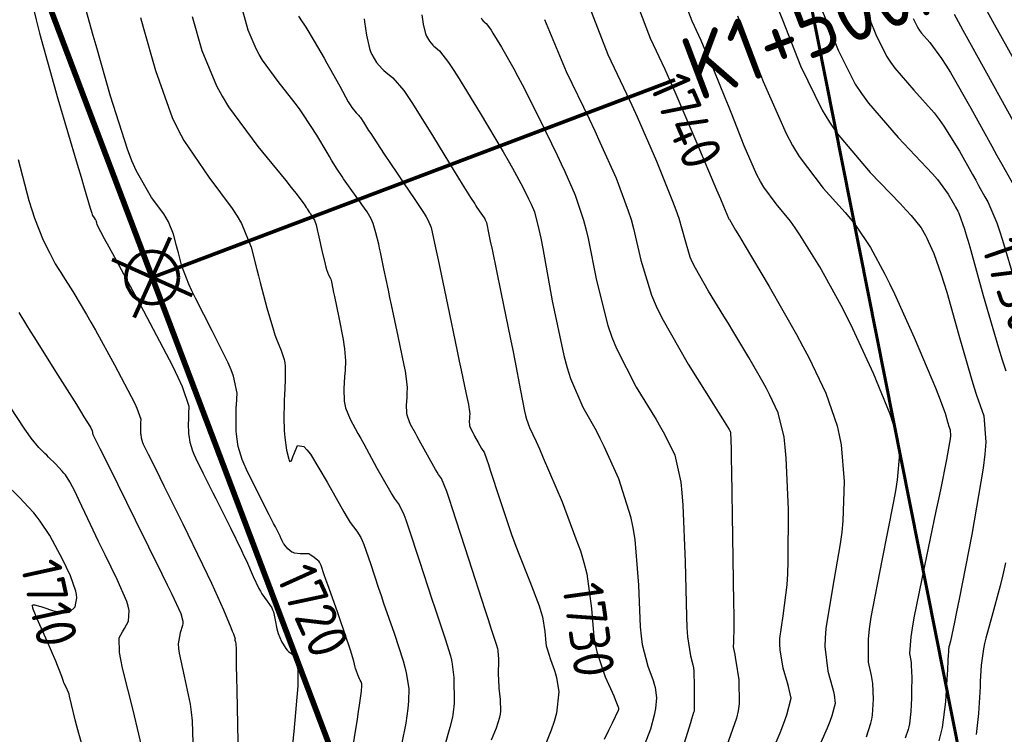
# Model space of a CAD drawing. Header units: millimetres. Extents: x 837475 to 838477, y 1189012 to 1191015.
# Drawn here: x 837693.6 to 837785.9, y 1189911.8 to 1189978.8 of the extents above; entities that cross this region are included whole.
import ezdxf

# ---------------------------------------------------------------- set-up
doc = ezdxf.new("R2010")
doc.units = ezdxf.units.MM
doc.header["$LTSCALE"] = 0.3
doc.linetypes.add('ACAD_ISO03W100', pattern=[30, 12, -18])
for name, color, linetype, lineweight in [('Abscisado 100m', 250, 'Continuous', 50), ('Absicisado Pto Obligatorio', 250, 'Continuous', 50), ('CORREDORVIA', 94, 'Continuous', 40), ('VIA_Curvas', 250, 'Continuous', 80)]:
    doc.layers.add(name, color=color, linetype=linetype, lineweight=lineweight)
for name, color, linetype, lineweight, true_color in [('COTAS 10', 7, 'Continuous', 9, 0x6e3e2d), ('COTAS INT', 7, 'Continuous', 5, 0x9fa19f), ('Linea_Tendencia', 7, 'ACAD_ISO03W100', 30, 0xef3939)]:
    doc.layers.add(name, color=color, linetype=linetype, lineweight=lineweight, true_color=true_color)
doc.styles.get("Standard").update_dxf_attribs({"font": 'isocp2.shx', "bigfont": '@extfont2.shx'})

msp = doc.modelspace()

# ---------------------------------------------------------------- linework, layer by layer
at = {"layer": 'Abscisado 100m'}
msp.add_line((837706.011, 1189954.613, 1705.277), (837754.992, 1189973.144, 1705.277), dxfattribs=at)
at = {"layer": 'Absicisado Pto Obligatorio'}
for p, q in [((837704.322, 1189950.867, 1705.277), (837707.701, 1189958.36, 1705.277)), ((837702.265, 1189956.303, 1705.277), (837709.758, 1189952.923, 1705.277))]:
    msp.add_line(p, q, dxfattribs=at)
msp.add_circle((837706.011, 1189954.613, 1705.277), 2.466, dxfattribs=at)
at = {"layer": 'CORREDORVIA'}
msp.add_lwpolyline([(838157.033, 1190996.193), (838237.174, 1190821.339), (838237.001, 1190602.875), (838240.031, 1190437.198), (838223.537, 1190366.272), (838184.199, 1189898.277), (837734.304, 1190149.151), (837849.078, 1189569.699), (837751.159, 1189231.384), (837593.191, 1189234.399), (837695.481, 1189679.225), (837660.573, 1189835.358), (837597.737, 1190012.464), (837490.666, 1190492.599), (837964.301, 1190234.408), (838010.155, 1190346.41), (837974.613, 1190516.877), (837969.419, 1190653.334), (837963.574, 1190795.982), (837910.676, 1191000.965)], close=True, dxfattribs=at)
at = {"layer": 'COTAS 10'}
for points in [[(837772.766, 1189980.024), (837773.826, 1189977.412), (837774.851, 1189975.376), (837775.221, 1189974.81), (837775.628, 1189974.242), (837777.412, 1189972.181), (837779.301, 1189970.044), (837779.776, 1189969.429), (837780.229, 1189968.804), (837781.691, 1189966.46), (837782.902, 1189964.263), (837783.198, 1189963.729), (837783.475, 1189963.228), (837784.066, 1189962.171), (837784.334, 1189961.691), (837785.175, 1189959.74), (837785.442, 1189958.978), (837785.724, 1189958.12), (837786.864, 1189954.222)], [(837724.703, 1189909.737), (837725.245, 1189913.181), (837725.354, 1189913.891), (837725.445, 1189914.496), (837725.624, 1189915.798), (837725.66, 1189916.306), (837725.66, 1189916.41), (837725.655, 1189916.497), (837725.604, 1189916.677), (837725.506, 1189916.822), (837725.473, 1189916.887), (837725.437, 1189916.963), (837725.284, 1189917.326), (837725.123, 1189917.786), (837725.081, 1189917.922), (837725.041, 1189918.063), (837724.908, 1189918.604), (837724.596, 1189919.66), (837724.443, 1189920.126), (837724.261, 1189920.666), (837723.366, 1189923.242), (837722.473, 1189925.773), (837722.293, 1189926.285), (837722.143, 1189926.716), (837721.844, 1189927.588), (837721.681, 1189927.909), (837721.616, 1189927.992), (837721.543, 1189928.072), (837721.208, 1189928.341), (837720.893, 1189928.546), (837720.832, 1189928.587), (837720.782, 1189928.621), (837720.699, 1189928.684), (837720.691, 1189928.696), (837720.689, 1189928.698), (837720.687, 1189928.699), (837720.684, 1189928.698), (837720.679, 1189928.694), (837720.677, 1189928.693), (837720.537, 1189928.693), (837720.463, 1189928.692), (837720.371, 1189928.691), (837719.894, 1189928.685), (837719.357, 1189928.752), (837719.226, 1189928.797), (837719.103, 1189928.854), (837718.726, 1189929.156), (837718.445, 1189929.502), (837718.383, 1189929.587), (837718.328, 1189929.667), (837718.189, 1189929.918), (837718.074, 1189930.176), (837718.035, 1189930.26), (837717.992, 1189930.35), (837717.81, 1189930.724), (837717.561, 1189931.219), (837717.397, 1189931.541), (837717.208, 1189931.912), (837716.987, 1189932.344), (837715.92, 1189934.427), (837714.86, 1189936.606), (837714.644, 1189937.1), (837714.46, 1189937.546), (837714.075, 1189938.76), (837713.942, 1189939.672), (837713.917, 1189939.927), (837713.898, 1189940.183), (837713.871, 1189941.119), (837713.889, 1189942.097), (837713.898, 1189942.381), (837713.909, 1189942.669), (837713.962, 1189943.755), (837713.646, 1189945.336), (837713.424, 1189945.937), (837713.143, 1189946.608), (837711.644, 1189949.618), (837710.064, 1189952.659), (837709.733, 1189953.35), (837709.448, 1189953.974), (837708.802, 1189955.682), (837708.473, 1189956.917), (837708.387, 1189957.243), (837708.304, 1189957.562), (837708.024, 1189958.658), (837707.545, 1189959.826), (837707.337, 1189960.191), (837707.095, 1189960.573), (837705.948, 1189962.105), (837704.53, 1189964.568), (837704.118, 1189965.539), (837703.697, 1189966.634), (837702.105, 1189971.631), (837700.757, 1189976.381), (837700.489, 1189977.321), (837700.268, 1189978.098), (837699.853, 1189979.55)], [(837751.674, 1189979.687), (837752.536, 1189977.461), (837752.687, 1189977.069), (837754.05, 1189974.159), (837754.507, 1189973.136), (837755, 1189972.019), (837757.069, 1189967.201), (837758.92, 1189962.818), (837759.276, 1189961.975), (837759.564, 1189961.293), (837760.037, 1189960.169), (837760.066, 1189960.104), (837760.074, 1189960.088), (837760.081, 1189960.075), (837760.11, 1189960.037), (837760.698, 1189959.057), (837761.059, 1189958.45), (837761.506, 1189957.696), (837763.834, 1189953.761), (837766.409, 1189949.256), (837767.011, 1189948.142), (837767.565, 1189947.087), (837769.163, 1189943.761), (837770.207, 1189940.698), (837770.411, 1189939.809), (837770.579, 1189938.901), (837770.875, 1189935.473), (837770.742, 1189931.783), (837770.638, 1189930.71), (837770.505, 1189929.615), (837769.784, 1189925.473), (837769.16, 1189921.672), (837769.089, 1189920.791), (837769.061, 1189919.984), (837769.328, 1189917.691), (837769.774, 1189916.124), (837769.86, 1189915.776), (837769.929, 1189915.464), (837770.04, 1189914.648), (837769.725, 1189913.489), (837769.525, 1189912.961), (837769.276, 1189912.343), (837767.97, 1189909.367)], [(837725.877, 1189978.884), (837725.914, 1189978.602), (837726.101, 1189977.353), (837726.384, 1189976.089), (837726.481, 1189975.797), (837726.586, 1189975.53), (837727.031, 1189974.775), (837727.569, 1189974.193), (837727.732, 1189974.035), (837727.902, 1189973.879), (837728.568, 1189973.323), (837729.584, 1189972.137), (837729.975, 1189971.583), (837730.413, 1189970.931), (837732.391, 1189967.763), (837734.311, 1189964.579), (837734.712, 1189963.917), (837735.058, 1189963.352), (837735.837, 1189962.104), (837736.238, 1189961.502), (837736.346, 1189961.343), (837736.451, 1189961.187), (837736.819, 1189960.653), (837737.115, 1189960.203), (837737.176, 1189960.101), (837737.227, 1189960.009), (837737.335, 1189959.756), (837737.573, 1189958.641), (837737.706, 1189958.005), (837737.868, 1189957.227), (837738.698, 1189953.238), (837739.598, 1189948.832), (837739.805, 1189947.792), (837739.994, 1189946.83), (837740.524, 1189944.005), (837740.904, 1189942.062), (837740.999, 1189941.656), (837741.089, 1189941.307), (837741.377, 1189940.524), (837742.001, 1189939.208), (837742.303, 1189938.524), (837742.662, 1189937.701), (837744.426, 1189933.573), (837745.727, 1189930.1), (837746.146, 1189928.977), (837746.478, 1189927.859), (837746.746, 1189926.809), (837747.193, 1189923.573), (837747.414, 1189920.888), (837747.54, 1189920.184), (837747.694, 1189919.498), (837748.484, 1189917.163), (837749.267, 1189915.362), (837749.416, 1189915.011), (837749.537, 1189914.725), (837749.726, 1189914.229), (837749.719, 1189914.144), (837749.714, 1189914.117), (837749.708, 1189914.089), (837749.679, 1189913.975), (837749.122, 1189912.817), (837748.783, 1189912.13), (837748.365, 1189911.284)], [(837700.031, 1189908.668), (837699.146, 1189911.837), (837698.963, 1189912.516), (837698.806, 1189913.11), (837698.459, 1189914.541), (837698.275, 1189915.324), (837698.22, 1189915.509), (837698.164, 1189915.681), (837697.945, 1189916.187), (837697.742, 1189916.592), (837697.696, 1189916.7), (837697.654, 1189916.806), (837697.539, 1189917.172), (837697.275, 1189917.895), (837697.14, 1189918.226), (837696.978, 1189918.613), (837696.167, 1189920.482), (837695.367, 1189922.304), (837695.211, 1189922.662), (837695.085, 1189922.956), (837694.864, 1189923.488), (837694.831, 1189923.602), (837694.822, 1189923.632), (837694.812, 1189923.663), (837694.779, 1189923.769), (837694.771, 1189923.852), (837694.778, 1189923.868), (837694.788, 1189923.881), (837694.86, 1189923.901), (837694.956, 1189923.898), (837695.008, 1189923.894), (837695.101, 1189923.881), (837695.411, 1189923.789), (837695.575, 1189923.737), (837695.771, 1189923.673), (837696.761, 1189923.344), (837697.808, 1189923.152), (837698.041, 1189923.174), (837698.25, 1189923.229), (837698.797, 1189923.699), (837698.962, 1189924.562), (837698.929, 1189924.865), (837698.863, 1189925.196), (837698.34, 1189926.621), (837697.593, 1189928.177), (837697.385, 1189928.589), (837697.176, 1189928.994), (837696.42, 1189930.392), (837695.526, 1189931.755), (837695.23, 1189932.138), (837694.914, 1189932.524), (837694.381, 1189933.098), (837693.601, 1189933.937), (837692.215, 1189935.3)]]:
    msp.add_lwpolyline(points, dxfattribs=at)
at = {"layer": 'COTAS INT'}
for points in [[(837768.653, 1189980.018), (837770.308, 1189975.937), (837771.917, 1189972.741), (837772.498, 1189971.852), (837773.137, 1189970.961), (837775.937, 1189967.725), (837778.593, 1189964.935), (837779.143, 1189964.325), (837779.612, 1189963.786), (837780.634, 1189962.423), (837781.088, 1189961.598), (837781.199, 1189961.398), (837781.303, 1189961.211), (837781.514, 1189960.835), (837781.625, 1189960.634), (837782.146, 1189959.15), (837782.376, 1189958.39), (837782.454, 1189958.124), (837782.643, 1189957.478), (837783.916, 1189952.925), (837785.33, 1189948.02), (837785.687, 1189946.887), (837786.028, 1189945.852)], [(837694.902, 1189979.812), (837695.135, 1189978.773), (837695.442, 1189977.533), (837697.171, 1189971.367), (837698.983, 1189965.24), (837699.343, 1189964.023), (837699.64, 1189963.015), (837700.2, 1189961.105), (837700.351, 1189960.63), (837700.391, 1189960.526), (837700.43, 1189960.434), (837700.565, 1189960.2), (837700.674, 1189960.054), (837700.697, 1189960.018), (837700.717, 1189959.983), (837700.762, 1189959.872), (837700.789, 1189959.768), (837700.797, 1189959.738), (837700.805, 1189959.707), (837700.836, 1189959.59), (837701.524, 1189958.271), (837701.946, 1189957.483), (837702.469, 1189956.511), (837705.193, 1189951.473), (837707.901, 1189946.31), (837708.414, 1189945.259), (837708.825, 1189944.373), (837709.451, 1189942.542), (837709.415, 1189941.807), (837709.408, 1189941.611), (837709.402, 1189941.42), (837709.389, 1189940.758), (837709.407, 1189940.124), (837709.421, 1189939.951), (837709.437, 1189939.778), (837709.528, 1189939.161), (837709.788, 1189938.339), (837709.912, 1189938.037), (837710.059, 1189937.703), (837710.776, 1189936.228), (837711.696, 1189934.418), (837711.971, 1189933.873), (837712.253, 1189933.309), (837713.346, 1189931.112), (837714.372, 1189929.002), (837714.614, 1189928.493), (837714.837, 1189928.015), (837715.487, 1189926.56), (837716.011, 1189925.448), (837716.153, 1189925.186), (837716.295, 1189924.944), (837716.798, 1189924.24), (837717.216, 1189923.617), (837717.304, 1189923.428), (837717.38, 1189923.23), (837717.553, 1189922.456), (837717.7, 1189921.649), (837717.758, 1189921.432), (837717.825, 1189921.216), (837718.13, 1189920.46), (837718.529, 1189919.807), (837718.654, 1189919.656), (837718.786, 1189919.519), (837719.318, 1189919.135), (837719.662, 1189917.862), (837719.676, 1189917.165), (837719.655, 1189916.318), (837719.285, 1189912.015), (837718.81, 1189907.353)], [(837709.773, 1189979.1), (837710.67, 1189975.914), (837712.026, 1189972.583), (837712.56, 1189971.614), (837713.163, 1189970.624), (837715.914, 1189966.883), (837718.529, 1189963.699), (837719.045, 1189963.061), (837719.473, 1189962.529), (837720.268, 1189961.487), (837720.451, 1189961.181), (837720.492, 1189961.113), (837720.529, 1189961.052), (837720.629, 1189960.891), (837720.729, 1189960.742), (837720.766, 1189960.688), (837720.807, 1189960.629), (837720.99, 1189960.372), (837721.176, 1189960.066), (837721.22, 1189959.977), (837721.261, 1189959.886), (837721.379, 1189959.542), (837721.52, 1189958.956), (837721.575, 1189958.713), (837721.637, 1189958.434), (837721.917, 1189957.136), (837722.213, 1189955.856), (837722.284, 1189955.588), (837722.35, 1189955.359), (837722.551, 1189954.847), (837722.695, 1189954.586), (837722.726, 1189954.515), (837722.752, 1189954.445), (837722.813, 1189954.195), (837722.941, 1189953.534), (837723.009, 1189953.204), (837723.092, 1189952.811), (837723.509, 1189950.858), (837723.914, 1189948.792), (837723.989, 1189948.327), (837724.048, 1189947.908), (837724.125, 1189946.78), (837724.085, 1189945.878), (837724.07, 1189945.601), (837724.052, 1189945.313), (837723.973, 1189944.175), (837724.01, 1189942.998), (837724.065, 1189942.685), (837724.14, 1189942.377), (837724.574, 1189941.313), (837725.3, 1189939.985), (837725.559, 1189939.511), (837725.844, 1189938.991), (837727.083, 1189936.731), (837728.256, 1189934.643), (837728.499, 1189934.232), (837728.707, 1189933.894), (837729.162, 1189933.276), (837729.593, 1189932.377), (837729.785, 1189931.862), (837730.009, 1189931.232), (837731.078, 1189927.993), (837732.222, 1189924.449), (837732.493, 1189923.625), (837732.743, 1189922.87), (837733.479, 1189920.714), (837733.97, 1189919.116), (837734.065, 1189918.712), (837734.144, 1189918.327), (837734.282, 1189917.075), (837734.3, 1189916.01), (837734.303, 1189915.741), (837734.305, 1189915.484), (837734.303, 1189914.65), (837734.238, 1189913.843), (837734.199, 1189913.603), (837734.151, 1189913.356), (837733.902, 1189912.403), (837733.437, 1189910.745)], [(837737.823, 1189911.231), (837738.287, 1189912.374), (837738.61, 1189913.368), (837738.659, 1189913.652), (837738.69, 1189913.94), (837738.658, 1189915.014), (837738.542, 1189916.083), (837738.521, 1189916.369), (837738.504, 1189916.65), (837738.483, 1189917.629), (837738.489, 1189918.451), (837738.49, 1189918.634), (837738.49, 1189918.797), (837738.486, 1189919.226), (837738.45, 1189919.557), (837738.429, 1189919.659), (837738.404, 1189919.766), (837738.274, 1189920.189), (837737.781, 1189921.692), (837737.527, 1189922.48), (837737.222, 1189923.428), (837735.695, 1189928.196), (837734.172, 1189932.894), (837733.869, 1189933.798), (837733.618, 1189934.53), (837733.14, 1189935.743), (837732.851, 1189936.135), (837732.72, 1189936.349), (837732.566, 1189936.609), (837731.823, 1189937.93), (837731.039, 1189939.361), (837730.859, 1189939.69), (837730.694, 1189939.99), (837730.235, 1189940.831), (837729.96, 1189941.505), (837729.913, 1189941.7), (837729.878, 1189941.898), (837729.855, 1189942.643), (837729.905, 1189943.363), (837729.916, 1189943.546), (837729.925, 1189943.721), (837729.951, 1189944.292), (837729.828, 1189945.346), (837729.745, 1189945.826), (837729.64, 1189946.388), (837729.082, 1189949.094), (837728.451, 1189952.035), (837728.3, 1189952.744), (837728.159, 1189953.408), (837727.735, 1189955.426), (837727.403, 1189956.991), (837727.32, 1189957.369), (837727.24, 1189957.724), (837726.985, 1189958.806), (837726.716, 1189959.671), (837726.628, 1189959.888), (837726.535, 1189960.096), (837726.15, 1189960.766), (837725.676, 1189961.442), (837725.527, 1189961.653), (837725.37, 1189961.875), (837724.738, 1189962.764), (837724.112, 1189963.653), (837723.958, 1189963.875), (837723.814, 1189964.087), (837723.364, 1189964.766), (837722.828, 1189965.627), (837722.63, 1189965.953), (837722.409, 1189966.318), (837721.431, 1189967.952), (837720.195, 1189969.872), (837719.813, 1189970.417), (837719.412, 1189970.966), (837717.819, 1189972.998), (837716.351, 1189974.995), (837716.029, 1189975.523), (837715.744, 1189976.041), (837715.02, 1189977.819), (837714.51, 1189979.633)], [(837719.724, 1189979.113), (837720.08, 1189978.596), (837720.228, 1189978.363), (837720.398, 1189978.09), (837721.189, 1189976.779), (837722.124, 1189975.177), (837722.383, 1189974.721), (837722.643, 1189974.259), (837723.585, 1189972.545), (837724.394, 1189971.098), (837724.571, 1189970.805), (837724.727, 1189970.558), (837725.117, 1189970.056), (837725.381, 1189969.8), (837725.458, 1189969.708), (837725.535, 1189969.607), (837725.825, 1189969.169), (837726.302, 1189968.41), (837726.497, 1189968.107), (837726.72, 1189967.764), (837727.753, 1189966.19), (837728.934, 1189964.418), (837729.249, 1189963.95), (837729.56, 1189963.492), (837730.642, 1189961.92), (837731.513, 1189960.598), (837731.691, 1189960.297), (837731.842, 1189960.026), (837732.16, 1189959.281), (837732.479, 1189957.834), (837732.63, 1189957.12), (837732.81, 1189956.269), (837733.687, 1189952.064), (837734.595, 1189947.701), (837734.793, 1189946.751), (837734.969, 1189945.914), (837735.411, 1189943.822), (837735.646, 1189942.685), (837735.69, 1189942.449), (837735.725, 1189942.247), (837735.776, 1189941.804), (837735.766, 1189941.564), (837735.762, 1189941.49), (837735.757, 1189941.414), (837735.736, 1189941.111), (837735.746, 1189940.798), (837735.76, 1189940.714), (837735.78, 1189940.632), (837735.896, 1189940.349), (837736.089, 1189939.996), (837736.158, 1189939.87), (837736.234, 1189939.732), (837736.563, 1189939.13), (837736.875, 1189938.575), (837736.94, 1189938.465), (837736.995, 1189938.375), (837737.117, 1189938.211), (837737.38, 1189937.506), (837737.525, 1189937.076), (837737.701, 1189936.543), (837738.597, 1189933.769), (837739.694, 1189930.498), (837739.998, 1189929.652), (837740.301, 1189928.831), (837741.394, 1189926.083), (837742.275, 1189923.794), (837742.445, 1189923.264), (837742.582, 1189922.778), (837742.807, 1189921.394), (837742.9, 1189920.33), (837742.954, 1189920.045), (837743.02, 1189919.765), (837743.358, 1189918.786), (837743.73, 1189917.739), (837743.818, 1189917.415), (837743.899, 1189917.077), (837744.135, 1189915.731), (837743.909, 1189913.727), (837743.698, 1189912.974), (837743.423, 1189912.135), (837741.896, 1189908.388)], [(837731.299, 1189979.237), (837731.416, 1189978.365), (837731.591, 1189977.584), (837731.651, 1189977.404), (837731.716, 1189977.239), (837731.99, 1189976.773), (837732.323, 1189976.414), (837732.424, 1189976.316), (837732.528, 1189976.219), (837732.94, 1189975.876), (837733.789, 1189974.774), (837734.171, 1189974.199), (837734.615, 1189973.507), (837736.749, 1189970.032), (837738.914, 1189966.386), (837739.378, 1189965.586), (837739.784, 1189964.877), (837740.764, 1189963.074), (837741.295, 1189961.984), (837741.418, 1189961.724), (837741.531, 1189961.483), (837741.852, 1189960.764), (837742.261, 1189959.122), (837742.429, 1189958.298), (837742.622, 1189957.314), (837743.516, 1189952.429), (837744.595, 1189947.288), (837744.903, 1189946.143), (837745.216, 1189945.119), (837746.382, 1189942.429), (837747.618, 1189940.248), (837747.975, 1189939.545), (837748.339, 1189938.8), (837749.705, 1189935.752), (837750.849, 1189932.194), (837751.073, 1189931.127), (837751.256, 1189930.026), (837751.579, 1189925.752), (837751.752, 1189921.845), (837751.84, 1189920.974), (837751.945, 1189920.195), (837752.469, 1189918.145), (837752.979, 1189916.805), (837753.075, 1189916.473), (837753.152, 1189916.159), (837753.268, 1189915.169), (837753.177, 1189914.186), (837753.123, 1189913.876), (837753.057, 1189913.55), (837752.715, 1189912.238), (837751.978, 1189910.298)], [(837762.955, 1189907.418), (837764.873, 1189911.903), (837765.23, 1189912.813), (837765.512, 1189913.579), (837765.903, 1189915.148), (837765.727, 1189915.964), (837765.652, 1189916.257), (837765.565, 1189916.578), (837765.155, 1189917.976), (837764.858, 1189919.692), (837764.843, 1189920.214), (837764.857, 1189920.756), (837765.147, 1189922.879), (837765.515, 1189925.785), (837765.578, 1189926.819), (837765.623, 1189927.953), (837765.646, 1189932.879), (837765.446, 1189937.66), (837765.352, 1189938.701), (837765.24, 1189939.621), (837764.693, 1189941.927), (837763.869, 1189943.64), (837763.582, 1189944.186), (837763.269, 1189944.764), (837761.927, 1189947.112), (837760.428, 1189949.618), (837760.017, 1189950.295), (837759.608, 1189950.966), (837758.143, 1189953.328), (837756.923, 1189955.476), (837756.668, 1189956.011), (837756.449, 1189956.52), (837755.957, 1189958.143), (837755.394, 1189960.155), (837755.13, 1189960.909), (837754.819, 1189961.748), (837753.306, 1189965.493), (837751.502, 1189969.643), (837751.008, 1189970.739), (837750.516, 1189971.811), (837748.755, 1189975.493), (837747.197, 1189979.518)], [(837772.953, 1189911.536), (837773.384, 1189912.791), (837773.465, 1189913.165), (837773.53, 1189913.551), (837773.627, 1189915.041), (837773.549, 1189916.527), (837773.503, 1189916.91), (837773.448, 1189917.281), (837773.16, 1189918.52), (837773.137, 1189920.689), (837773.249, 1189921.647), (837773.411, 1189922.759), (837774.421, 1189928.067), (837775.496, 1189933.445), (837775.699, 1189934.601), (837775.861, 1189935.613), (837776.104, 1189938.067), (837775.711, 1189940.143), (837775.471, 1189940.916), (837775.175, 1189941.775), (837773.633, 1189945.596), (837771.697, 1189949.796), (837771.152, 1189950.894), (837770.603, 1189951.965), (837768.589, 1189955.596), (837766.722, 1189958.602), (837766.266, 1189959.277), (837765.836, 1189959.884), (837764.505, 1189961.512), (837763.34, 1189963.066), (837763.016, 1189963.627), (837762.691, 1189964.245), (837761.512, 1189966.949), (837760.352, 1189969.914), (837760.039, 1189970.696), (837759.73, 1189971.461), (837758.645, 1189974.082), (837757.688, 1189976.31), (837757.46, 1189976.826), (837757.249, 1189977.299), (837756.619, 1189978.645), (837756.15, 1189979.855)], [(837760.88, 1189979.165), (837761.176, 1189978.409), (837761.528, 1189977.503), (837763.273, 1189972.987), (837765.422, 1189968.112), (837766.03, 1189966.98), (837766.642, 1189965.943), (837768.899, 1189962.987), (837770.975, 1189960.712), (837771.473, 1189960.104), (837771.938, 1189959.507), (837773.344, 1189957.431), (837774.694, 1189954.91), (837775.125, 1189954.032), (837775.58, 1189953.076), (837777.431, 1189948.972), (837779.1, 1189945.077), (837779.44, 1189944.252), (837779.729, 1189943.537), (837780.331, 1189941.872), (837780.561, 1189941.059), (837780.615, 1189940.881), (837780.664, 1189940.725), (837780.806, 1189940.331), (837780.825, 1189939.746), (837780.796, 1189939.47), (837780.753, 1189939.143), (837780.476, 1189937.548), (837779.93, 1189934.846), (837779.718, 1189933.822), (837779.479, 1189932.678), (837778.396, 1189927.548), (837777.417, 1189922.694), (837777.243, 1189921.724), (837777.112, 1189920.916), (837776.992, 1189919.349), (837777.119, 1189918.694), (837777.144, 1189918.462), (837777.165, 1189918.207), (837777.202, 1189917.101), (837777.194, 1189915.847), (837777.185, 1189915.499), (837777.174, 1189915.15), (837777.113, 1189913.888), (837776.986, 1189912.737), (837776.933, 1189912.459), (837776.873, 1189912.198), (837776.594, 1189911.402)], [(837764.609, 1189979.938), (837765.09, 1189978.761), (837766.791, 1189974.462), (837768.804, 1189970.289), (837769.483, 1189969.192), (837770.214, 1189968.121), (837773.294, 1189964.462), (837776.113, 1189961.539), (837776.68, 1189960.932), (837777.155, 1189960.412), (837778.098, 1189959.266), (837778.484, 1189958.546), (837778.607, 1189958.295), (837778.737, 1189958.022), (837779.266, 1189956.849), (837779.978, 1189954.876), (837780.223, 1189954.098), (837780.49, 1189953.22), (837781.628, 1189949.211), (837782.762, 1189945.21), (837783.027, 1189944.337), (837783.27, 1189943.566), (837783.969, 1189941.628), (837784.136, 1189939.146), (837784.043, 1189938.031), (837783.891, 1189936.732), (837782.839, 1189930.498), (837781.653, 1189924.437), (837781.416, 1189923.247), (837781.219, 1189922.268), (837780.835, 1189920.498), (837780.732, 1189920.136), (837780.711, 1189920.046), (837780.694, 1189919.96), (837780.658, 1189919.687), (837780.641, 1189919.387), (837780.635, 1189919.284), (837780.629, 1189919.173), (837780.603, 1189918.701), (837780.549, 1189917.784), (837780.525, 1189917.393), (837780.497, 1189916.942), (837780.367, 1189914.816), (837780.05, 1189912.396), (837779.905, 1189911.759), (837779.736, 1189911.137)], [(837781.176, 1189979.302), (837781.553, 1189978.622), (837782.001, 1189977.811), (837784.207, 1189973.805), (837786.679, 1189969.321)], [(837786.902, 1189974.863), (837784.811, 1189978.629), (837784.275, 1189979.58)], [(837704.913, 1189978.987), (837705.169, 1189978.08), (837706.32, 1189974.01), (837707.898, 1189969.622), (837708.422, 1189968.514), (837708.985, 1189967.453), (837711.331, 1189964.01), (837713.516, 1189961.092), (837713.976, 1189960.363), (837714.374, 1189959.668), (837715.286, 1189957.443), (837715.82, 1189955.356), (837715.978, 1189954.748), (837716.141, 1189954.127), (837716.768, 1189951.775), (837717.371, 1189949.677), (837717.519, 1189949.216), (837717.659, 1189948.807), (837718.095, 1189947.763), (837718.385, 1189946.906), (837718.434, 1189946.614), (837718.468, 1189946.3), (837718.474, 1189944.969), (837718.403, 1189943.531), (837718.389, 1189943.15), (837718.377, 1189942.775), (837718.352, 1189941.481), (837718.386, 1189940.252), (837718.411, 1189939.919), (837718.443, 1189939.589), (837718.612, 1189938.422), (837718.81, 1189937.571), (837718.86, 1189937.44), (837718.908, 1189937.355), (837719.062, 1189937.425), (837719.233, 1189937.865), (837719.292, 1189938.012), (837719.356, 1189938.17), (837719.627, 1189938.836), (837720.237, 1189938.761), (837720.514, 1189938.453), (837720.839, 1189938.021), (837722.403, 1189935.42), (837723.968, 1189932.636), (837724.294, 1189932.088), (837724.572, 1189931.636), (837725.185, 1189930.808), (837725.568, 1189930.225), (837725.701, 1189929.927), (837725.845, 1189929.57), (837726.461, 1189927.79), (837727.223, 1189925.469), (837727.459, 1189924.77), (837727.705, 1189924.048), (837728.684, 1189921.238), (837729.532, 1189918.637), (837729.696, 1189918.046), (837729.829, 1189917.511), (837730.053, 1189916.044), (837730.027, 1189914.877), (837730.002, 1189914.531), (837729.97, 1189914.175), (837729.79, 1189912.803), (837729.391, 1189910.807)], [(837736.845, 1189978.949), (837736.95, 1189978.771), (837737.076, 1189978.634), (837737.115, 1189978.597), (837737.155, 1189978.56), (837737.311, 1189978.43), (837737.635, 1189978.01), (837737.78, 1189977.791), (837737.949, 1189977.527), (837738.762, 1189976.204), (837739.901, 1189974.18), (837740.276, 1189973.475), (837740.677, 1189972.708), (837742.34, 1189969.412), (837743.966, 1189966.073), (837744.343, 1189965.278), (837744.688, 1189964.54), (837745.67, 1189962.34), (837746.447, 1189959.997), (837746.663, 1189959.168), (837746.879, 1189958.261), (837747.663, 1189954.333), (837748.712, 1189950.1), (837749.096, 1189949), (837749.52, 1189947.931), (837751.388, 1189944.333), (837753.236, 1189941.287), (837753.647, 1189940.566), (837754.016, 1189939.898), (837754.985, 1189937.93), (837755.552, 1189935.411), (837755.668, 1189934.395), (837755.765, 1189933.242), (837755.966, 1189927.93), (837756.09, 1189922.802), (837756.14, 1189921.764), (837756.196, 1189920.893), (837756.454, 1189919.126), (837756.691, 1189918.275), (837756.735, 1189917.98), (837756.769, 1189917.659), (837756.813, 1189916.287), (837756.802, 1189915.023), (837756.801, 1189914.77), (837756.802, 1189914.559), (837756.82, 1189914.015), (837756.815, 1189913.976), (837756.808, 1189913.938), (837756.76, 1189913.795), (837756.558, 1189913.174), (837756.454, 1189912.834), (837756.328, 1189912.421), (837755.699, 1189910.323)], [(837742.789, 1189978.821), (837744.823, 1189973.916), (837746.973, 1189969.484), (837747.494, 1189968.375), (837747.984, 1189967.316), (837749.488, 1189963.916), (837750.633, 1189960.873), (837750.896, 1189960.039), (837751.136, 1189959.208), (837751.81, 1189956.238), (837752.806, 1189952.95), (837753.25, 1189951.919), (837753.767, 1189950.835), (837756.238, 1189946.485), (837758.621, 1189942.688), (837759.082, 1189941.953), (837759.457, 1189941.355), (837760.092, 1189940.339), (837760.156, 1189940.227), (837760.171, 1189940.199), (837760.184, 1189940.173), (837760.223, 1189940.092), (837760.272, 1189938.544), (837760.292, 1189937.594), (837760.314, 1189936.418), (837760.417, 1189930.285), (837760.505, 1189924.123), (837760.517, 1189922.928), (837760.525, 1189921.955), (837760.51, 1189920.285), (837760.481, 1189920.075), (837760.48, 1189920.021), (837760.481, 1189919.969), (837760.511, 1189919.799), (837760.616, 1189919.256), (837760.665, 1189918.969), (837760.723, 1189918.623), (837761.004, 1189916.88), (837761.035, 1189914.623), (837760.934, 1189913.953), (837760.786, 1189913.262), (837759.858, 1189910.606)], [(837777.344, 1189978.886), (837777.785, 1189978.011), (837777.944, 1189977.767), (837778.119, 1189977.523), (837778.886, 1189976.636), (837780.009, 1189975.153), (837780.409, 1189974.533), (837780.847, 1189973.822), (837782.748, 1189970.498), (837784.716, 1189966.927), (837785.196, 1189966.06), (837785.648, 1189965.246), (837787.042, 1189962.748)], [(837693.445, 1189965.69), (837694.461, 1189961.818), (837694.72, 1189960.952), (837694.968, 1189960.176), (837695.78, 1189958.119), (837696.41, 1189956.884), (837696.544, 1189956.625), (837696.66, 1189956.403), (837696.93, 1189955.904), (837697.275, 1189955.343), (837697.437, 1189955.082), (837697.629, 1189954.775), (837698.564, 1189953.287), (837699.849, 1189951.147), (837700.262, 1189950.429), (837700.699, 1189949.658), (837702.485, 1189946.42), (837704.045, 1189943.455), (837704.341, 1189942.855), (837704.577, 1189942.351), (837704.94, 1189941.329), (837704.921, 1189940.944), (837704.917, 1189940.842), (837704.914, 1189940.742), (837704.907, 1189940.396), (837704.917, 1189940.065), (837704.924, 1189939.974), (837704.933, 1189939.884), (837704.98, 1189939.561), (837705.116, 1189939.132), (837705.181, 1189938.974), (837705.257, 1189938.799), (837705.632, 1189938.028), (837706.406, 1189936.492), (837706.733, 1189935.834), (837707.11, 1189935.076), (837708.881, 1189931.501), (837710.737, 1189927.691), (837711.168, 1189926.785), (837711.562, 1189925.944), (837712.683, 1189923.443), (837713.39, 1189921.761), (837713.522, 1189921.436), (837713.627, 1189921.171), (837713.778, 1189920.723), (837713.765, 1189920.647), (837713.767, 1189920.616), (837713.772, 1189920.582), (837713.807, 1189920.424), (837713.848, 1189920.23), (837713.855, 1189920.172), (837713.861, 1189920.113), (837713.868, 1189919.884), (837713.896, 1189918.138), (837713.915, 1189917.122), (837713.938, 1189915.875), (837714.066, 1189909.447)], [(837693.5, 1189951.327), (837694.23, 1189950.139), (837694.574, 1189949.587), (837694.98, 1189948.938), (837696.959, 1189945.786), (837698.907, 1189942.682), (837699.294, 1189942.063), (837699.614, 1189941.548), (837700.216, 1189940.557), (837700.351, 1189940.3), (837700.377, 1189940.248), (837700.397, 1189940.204), (837700.429, 1189940.115), (837700.427, 1189940.082), (837700.427, 1189940.073), (837700.426, 1189940.064), (837700.426, 1189940.034), (837700.427, 1189940.006), (837700.427, 1189939.998), (837700.428, 1189939.99), (837700.432, 1189939.962), (837700.444, 1189939.925), (837700.449, 1189939.911), (837700.456, 1189939.896), (837700.489, 1189939.829), (837701.115, 1189938.565), (837701.967, 1189936.844), (837704.417, 1189931.89), (837706.921, 1189926.805), (837707.427, 1189925.77), (837707.85, 1189924.898), (837708.7, 1189923.095), (837708.882, 1189922.36), (837708.884, 1189922.161), (837708.866, 1189921.964), (837708.625, 1189921.266), (837708.457, 1189920.229), (837708.485, 1189919.818), (837708.544, 1189919.353), (837709.024, 1189917.225), (837709.568, 1189914.6), (837709.667, 1189913.821), (837709.744, 1189913.019), (837709.837, 1189909.938)], [(837705.298, 1189909.529), (837704.241, 1189914.027), (837703.231, 1189917.969), (837703.063, 1189918.767), (837702.944, 1189919.438), (837702.918, 1189920.798), (837703.228, 1189921.359), (837703.32, 1189921.526), (837703.415, 1189921.697), (837703.783, 1189922.356), (837703.859, 1189923.378), (837703.77, 1189923.779), (837703.634, 1189924.23), (837702.744, 1189926.283), (837701.591, 1189928.607), (837701.288, 1189929.229), (837700.992, 1189929.841), (837699.985, 1189931.974), (837699.143, 1189933.765), (837698.951, 1189934.161), (837698.777, 1189934.515), (837698.299, 1189935.435), (837697.874, 1189936.083), (837697.734, 1189936.265), (837697.584, 1189936.448), (837696.96, 1189937.12), (837696.302, 1189937.767), (837696.13, 1189937.935), (837695.963, 1189938.098), (837695.397, 1189938.646), (837694.658, 1189939.549), (837694.383, 1189939.936), (837694.076, 1189940.382), (837692.71, 1189942.486)], [(837786.003, 1189927.854), (837785.748, 1189926.719), (837785.504, 1189925.686), (837784.721, 1189922.812), (837784.137, 1189920.77), (837784.019, 1189920.261), (837783.919, 1189919.776), (837783.718, 1189918.231), (837783.631, 1189916.696), (837783.604, 1189916.218), (837783.576, 1189915.717), (837783.465, 1189913.716), (837783.251, 1189911.738)]]:
    msp.add_lwpolyline(points, dxfattribs=at)
at = {"layer": 'Linea_Tendencia', "elevation": 1705.277}
msp.add_lwpolyline([(838041.852, 1190952.651), (838036.556, 1190637.066), (838092.197, 1190318.419), (838154.509, 1189961.569), (837526.844, 1190428.193), (837754.279, 1189827.032), (837723.495, 1189335.311)], dxfattribs=at)
at = {"layer": 'VIA_Curvas', "elevation": 1705.277}
msp.add_lwpolyline([(838041.852, 1190952.651), (838036.739, 1190647.964, 0.047448), (838038.431, 1190626.329), (838092.197, 1190318.419), (838105.057, 1190244.773, -0.677898), (837923.791, 1190133.091), (837840.859, 1190194.745, 0.749125), (837665.299, 1190062.224), (837745.546, 1189850.114, -0.106451), (837752.737, 1189802.402), (837723.495, 1189335.311)], format="xyb", dxfattribs=at)

# ---------------------------------------------------------------- texts
at = {"layer": 'Abscisado 100m'}
msp.add_text('K1+500.00', height=6, rotation=20.72293, dxfattribs=at).set_placement((837757.238, 1189971.109))
at = {"layer": 'COTAS 10', "char_height": 3.8, "attachment_point": 7}
for s, insert, rotation in [('1740', (837752.547, 1189972.669), 293.50107), ('1750', (837783.679, 1189957.492), 289.1463), ('1710', (837693.637, 1189927.633), 282.39682), ('1720', (837717.564, 1189926.578), 294.22413), ('1730', (837744.427, 1189925.671), 278.00202)]:
    msp.add_mtext(s, dxfattribs=dict(at, insert=insert, rotation=rotation))

doc.saveas('drawing.dxf')
